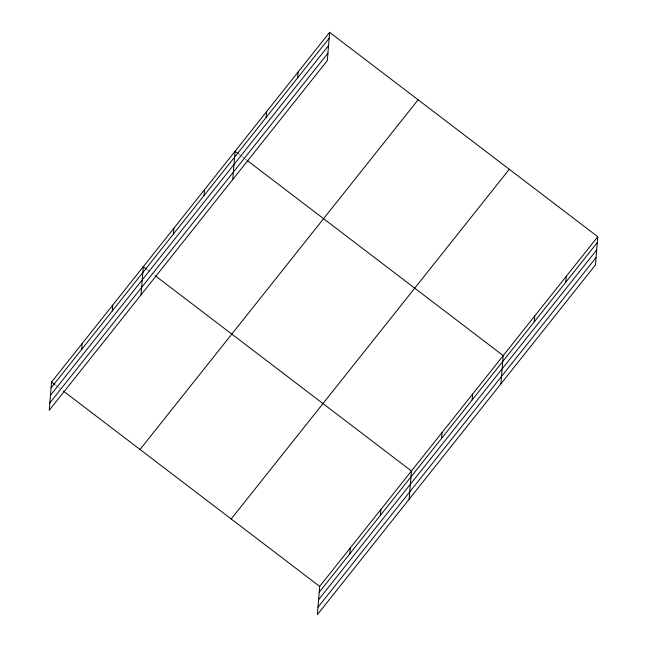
<?xml version="1.0" encoding="UTF-8"?>
<svg xmlns="http://www.w3.org/2000/svg" width="647" height="647" viewBox="0 0 647 647"><rect width="100%" height="100%" fill="white"/><g stroke="black" fill="none" stroke-linecap="round" stroke-linejoin="round"><path stroke-width="0.49" stroke-dasharray="3.23 2.43" d="M239.034 154.261L241.404 156.064M242.196 156.663L244.566 158.475M245.359 159.073L246.936 160.278M147.265 269.662L152.797 273.875M55.496 385.062L57.866 386.866M58.659 387.472L60.236 388.669"/><path stroke-width="0.97" d="M329.638 32.35L51.55 382.045L49.229 410.287L327.317 60.592L329.638 32.35L597.771 236.713L595.45 264.955L317.362 614.65L319.683 586.408L597.771 236.713M81.659 349.453L82.137 343.581M112.246 310.989L112.732 305.117M140.997 294.886L143.319 266.645L146.481 269.055M173.428 234.052L173.906 228.181M204.015 195.588L204.501 189.717M232.766 179.486L235.087 151.244L238.25 153.654M266.119 117.487L266.604 111.616M297.636 77.858L298.121 71.979M349.792 553.816L350.278 547.944M380.379 515.352L380.865 509.472M409.13 499.249L411.452 471.008L155.167 275.679M441.561 438.415L442.047 432.544M472.148 399.951L472.633 394.072M500.899 383.849L503.22 355.607L247.728 160.885M534.26 321.85L534.737 315.979M565.777 282.213L566.254 276.342M51.064 387.925L329.153 38.222M50.458 395.301L328.547 45.605M49.835 402.911L327.924 53.208M140.035 449.487L418.124 99.792M231.197 518.975L509.286 169.271M319.206 592.28L597.294 242.585M318.599 599.664L596.68 249.968M317.968 607.266L596.057 257.571M51.55 382.045L54.712 384.455M63.398 391.079L319.683 586.408"/></g></svg>
